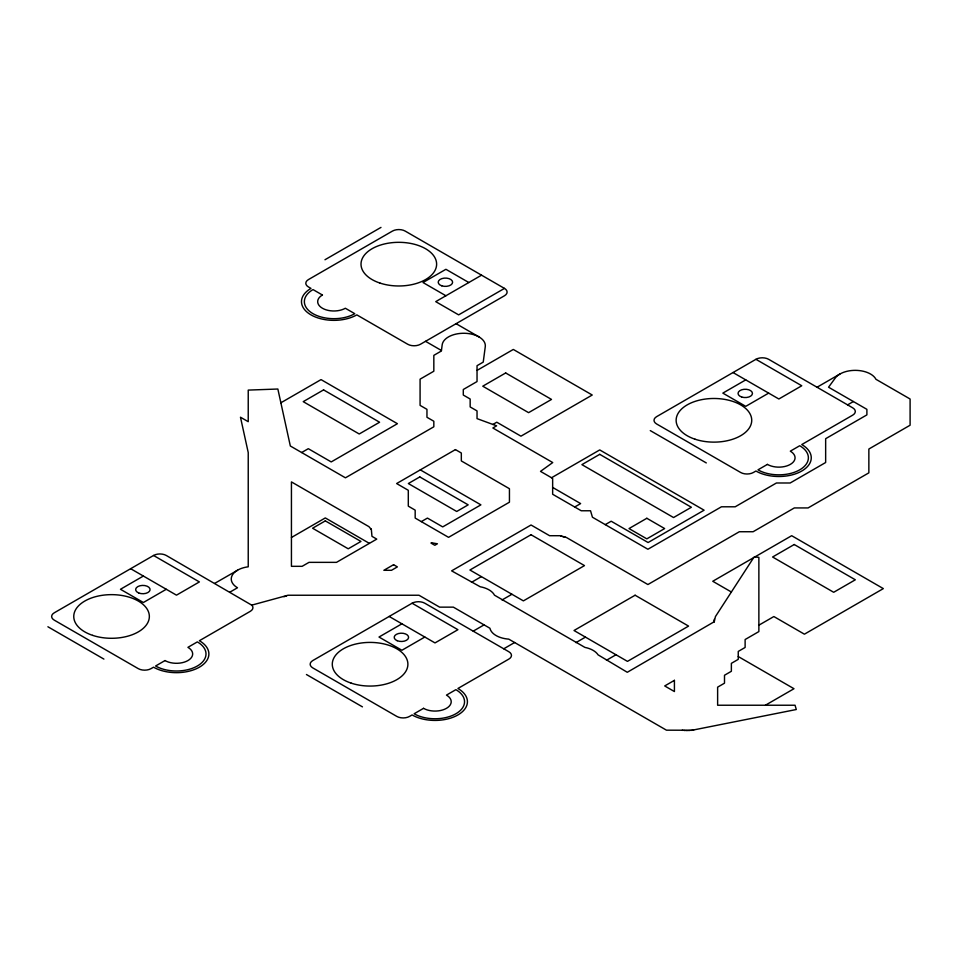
<?xml version="1.0" encoding="UTF-8"?>
<svg xmlns="http://www.w3.org/2000/svg" width="958" height="958" viewBox="0 0 958 958"><rect width="100%" height="100%" fill="white"/><g stroke="black" fill="none" stroke-linecap="round" stroke-linejoin="round"><path stroke-width="1.44" d="M714.105 620.556L714.081 621.167M714.153 619.946L714.273 619.335M324.978 259.75L380.985 227.405M481.551 275.174L435.722 301.638L458.642 314.871L504.471 288.406A9.005 5.197 0 0 1 504.471 295.759L420.454 344.257A9.005 5.197 0 0 1 407.725 344.257L356.807 314.871A32.404 18.705 0 0 1 310.979 314.871A32.404 18.705 0 0 1 310.979 288.406L308.428 286.933A9.005 5.197 0 0 1 308.428 279.592L392.445 231.082A9.005 5.197 0 0 1 405.174 231.082L504.471 288.406M280.874 402.791L321.038 379.608L397.414 423.699L331.217 461.924L308.308 448.691L301.65 452.535M153.555 555.472L54.271 612.797A9.005 5.197 0 0 0 54.271 620.149L138.275 668.648A9.005 5.197 0 0 0 151.017 668.648L153.555 667.187A32.404 18.705 0 0 0 199.384 667.187A32.404 18.705 0 0 0 199.384 640.722L250.301 611.324A9.005 5.197 0 0 0 251.954 605.288L166.285 555.472A9.005 5.197 0 0 0 153.555 555.472L199.384 581.925L176.476 595.158L130.647 568.705M477.036 370.399L513.308 349.442L592.236 395.019L520.948 436.177L496.771 422.203L492.891 424.442M143.377 576.045L120.457 589.278L143.377 602.51L166.285 589.278M291.436 537.498L325.313 517.931L369.381 543.378M214.664 583.398L239.093 569.375A21.603 12.478 0 0 1 246.517 567.064L248.23 566.813L248.23 452.583L240.482 417.221L248.23 421.688L248.23 390.098L277.856 389.02L290.334 445.997L345.443 477.814L433.83 426.789L433.83 421.245L426.957 417.281L426.957 409.341L420.083 405.378L420.083 379.164L433.83 371.225L433.83 355.358L441.375 350.999L442.189 344.784A21.603 12.478 0 0 1 456.008 334.091A21.603 12.478 0 0 1 478.665 336.725L480.126 337.611A21.603 12.478 0 0 1 485.275 346.676L483.239 362.1L477.036 365.693L477.036 381.559L463.289 389.499L463.289 395.043L470.162 399.007L470.162 406.946L477.036 410.91L477.036 418.622L496.615 425.819L492.855 427.986L552.742 462.558L540.504 471.372L552.646 478.389L552.646 494.256L581.243 510.77L590.535 510.77L592.439 517.224L647.907 549.257L721.446 506.794L735.193 506.794L776.435 482.988L790.182 482.988L825.652 462.51L825.652 438.692L866.894 414.886L866.894 409.341L828.562 387.212L835.328 377.967A21.603 12.478 0 0 1 838.633 374.841L840.07 373.943A21.603 12.478 0 0 1 875.947 379.296L910.1 399.007L910.1 425.22L868.858 449.027L868.858 472.845L808.085 507.932L794.338 507.932L753.096 531.738L739.337 531.738L647.907 584.536L566.465 537.51L560.298 535.714L549.593 535.714L531.043 524.996L451.613 570.86L480.233 586.775A21.603 12.478 0 0 1 494.484 595.181L584.907 647.392A21.603 12.478 0 0 1 598.091 654.853L627.286 672.288L714.141 621.778M229.86 592.176L237.5 587.757L236.195 586.931A21.603 12.478 0 0 1 237.524 570.202M421.316 521.619L427.436 518.086L442.716 526.9L480.904 504.854L420.311 469.875M755.934 359.31L656.649 416.634A9.005 5.197 0 0 0 656.649 423.987L740.666 472.486A9.005 5.197 0 0 0 753.395 472.486L755.934 471.025A32.404 18.705 0 0 0 801.762 471.025A32.404 18.705 0 0 0 801.762 444.56L852.68 415.161A9.005 5.197 0 0 0 852.68 407.809L768.663 359.31A9.005 5.197 0 0 0 755.934 359.31L801.762 385.763L778.854 398.995L733.026 372.542M551.545 477.743L599.732 449.925L704.106 510.195L648.099 542.527L611.18 521.224L605.264 524.637M745.755 379.883L722.835 393.115L745.755 406.348L768.663 393.115M574.716 506.998L580.632 503.585L552.646 487.418M412.096 603.229L312.799 660.553A9.005 5.197 0 0 0 312.799 667.906L396.816 716.416A9.005 5.197 0 0 0 409.545 716.416L412.096 714.943A32.404 18.705 0 0 0 457.924 714.943A32.404 18.705 0 0 0 457.924 688.479L508.842 659.092A9.005 5.197 0 0 0 508.842 651.739L424.825 603.229A9.005 5.197 0 0 0 412.096 603.229L457.924 629.693L435.004 642.914L389.176 616.461M471.48 582.332L481.383 576.62M401.905 623.814L378.997 637.034L401.905 650.266L424.825 637.034M817.042 387.236L839.95 374.003M502.04 599.971L511.931 594.259M847.59 404.875L853.374 401.534M473.192 631.154L484.077 624.879M503.74 648.794L514.626 642.519M575.926 642.626L585.458 637.118M753.647 557.652L712.752 581.266L731.373 592.008M754.868 556.945L791.679 535.702L883.336 588.607L804.409 634.184L773.86 616.545L758.868 625.191M606.474 660.266L616.018 654.757M765.394 705.232L793.99 688.718L738.247 656.541M714.189 622.113L715.434 616.581L754.162 556.873L758.868 557.364L758.868 631.585L745.12 639.525L745.12 647.464L738.247 651.428L738.247 659.367L731.373 663.343L731.373 671.283L724.499 675.246L724.499 683.186L717.626 687.149L717.626 705.232L795.044 705.232L796.29 709.519L692.083 730.247L666.457 730.176L508.734 639.118L507.105 638.974A21.603 12.478 0 0 1 490.185 629.143L489.969 628.28L453.362 607.144L439.614 607.144L418.981 595.241L287.951 595.241L251.774 605.121M286.67 595.804L285.771 596.139M284.861 596.451L283.915 596.726M693.724 729.972L692.706 730.152M691.676 730.295L690.634 730.403M689.58 730.499L688.527 730.547M687.473 730.583L686.419 730.571M685.353 730.547L684.299 730.475M683.258 730.391L682.216 730.259M565.448 537.294L564.454 537.079M563.496 536.815L562.55 536.54M561.639 536.229L560.753 535.893M468.821 282.526L445.913 269.294L422.993 282.526L445.913 295.759M650.278 430.597L706.297 462.93M456.092 323.684L479.012 336.917M425.544 341.323L441.434 350.496M306.44 674.516L362.447 706.86M47.9 626.76L103.907 659.092M371.345 529.475L371.967 536.336L376.757 539.115L336.498 562.358L309.003 562.358L302.129 566.322L291.436 566.322L291.436 481.91L368.902 526.637L371.345 529.475L370.77 528.924M323.576 389.894L303.219 401.653L359.226 433.986L379.596 422.227L323.576 389.894M505.68 372.961L482.76 386.194L528.588 412.659L551.509 399.426L505.68 372.961M325.313 520.877L312.583 528.229L348.233 548.802L360.962 541.45L325.313 520.877M455.433 449.601L396.624 483.55L408.3 490.292L408.3 506.159L415.173 510.135L415.173 518.074L448.56 537.342L509.44 502.196L509.44 488.712L461.325 460.93L461.325 453.002L455.433 449.601M419.796 476.928L408.348 483.539L456.715 511.476L468.175 504.854L419.796 476.928M165.016 660.565L155.591 666.002A29.518 17.04 0 0 0 197.348 666.002A29.518 17.04 0 0 0 197.348 641.896L187.924 647.345A16.202 9.352 0 0 1 187.924 660.565A16.202 9.352 0 0 1 165.016 660.565M393.57 564.693L383.859 570.297L391.487 570.297L397.378 566.896L393.57 564.693M431.519 542.779L430.992 543.078L434.812 545.282L437.411 543.785L431.519 542.779M599.732 454.343L581.901 464.63L673.558 517.548L691.377 507.261L599.732 454.343M531.031 534.732L469.923 570.01L523.391 600.882L584.488 565.603L531.031 534.732M646.83 518.278L629.011 528.565L646.83 538.863L664.648 528.565L646.83 518.278M767.394 464.402L757.97 469.839A29.518 17.04 0 0 0 799.726 469.839A29.518 17.04 0 0 0 799.726 445.733L790.314 451.17A16.202 9.352 0 0 1 790.314 464.402A16.202 9.352 0 0 1 767.394 464.402M423.544 708.333L414.131 713.77A29.518 17.04 0 0 0 455.888 713.77A29.518 17.04 0 0 0 455.888 689.664L446.464 695.101A16.202 9.352 0 0 1 446.464 708.333A16.202 9.352 0 0 1 423.544 708.333M635.106 595.229L574.01 630.508L627.466 661.379L688.574 626.101L635.106 595.229M794.23 544.515L772.591 557.005L833.688 592.284L855.326 579.794L794.23 544.515M674.42 680.348L664.708 685.952L674.42 691.556L674.42 680.348M322.427 295.016L313.015 289.579A29.518 17.04 0 0 0 313.015 313.685A29.518 17.04 0 0 0 354.771 313.685L345.347 308.248A16.202 9.352 0 0 1 322.427 308.248A16.202 9.352 0 0 1 322.427 295.016M138.671 592.954A7.197 4.155 0 0 0 150.035 589.984A7.197 4.155 0 0 0 139.892 585.781A7.197 4.155 0 0 0 138.671 592.954M92.651 635.37A37.805 21.83 0 0 0 149.352 616.473A37.805 21.83 0 0 0 92.651 597.564A37.805 21.83 0 0 0 92.651 635.37M397.199 640.71A7.197 4.155 0 0 0 408.563 637.741A7.197 4.155 0 0 0 398.432 633.549A7.197 4.155 0 0 0 397.199 640.71M351.179 683.138A37.805 21.83 0 0 0 407.892 664.229A37.805 21.83 0 0 0 351.179 645.333A37.805 21.83 0 0 0 351.179 683.138M741.648 397.007A7.197 4.155 0 0 0 752.449 393.415A7.197 4.155 0 0 0 741.648 389.81A7.197 4.155 0 0 0 741.648 397.007M695.029 439.207A37.805 21.83 0 0 0 751.731 420.311A37.805 21.83 0 0 0 695.029 401.402A37.805 21.83 0 0 0 695.029 439.207M441.806 285.831A7.197 4.155 0 0 0 452.607 282.239A7.197 4.155 0 0 0 441.806 278.634A7.197 4.155 0 0 0 441.806 285.831M379.907 283.053A37.805 21.83 0 0 0 436.62 264.157A37.805 21.83 0 0 0 379.907 245.248A37.805 21.83 0 0 0 379.907 283.053"/></g></svg>
